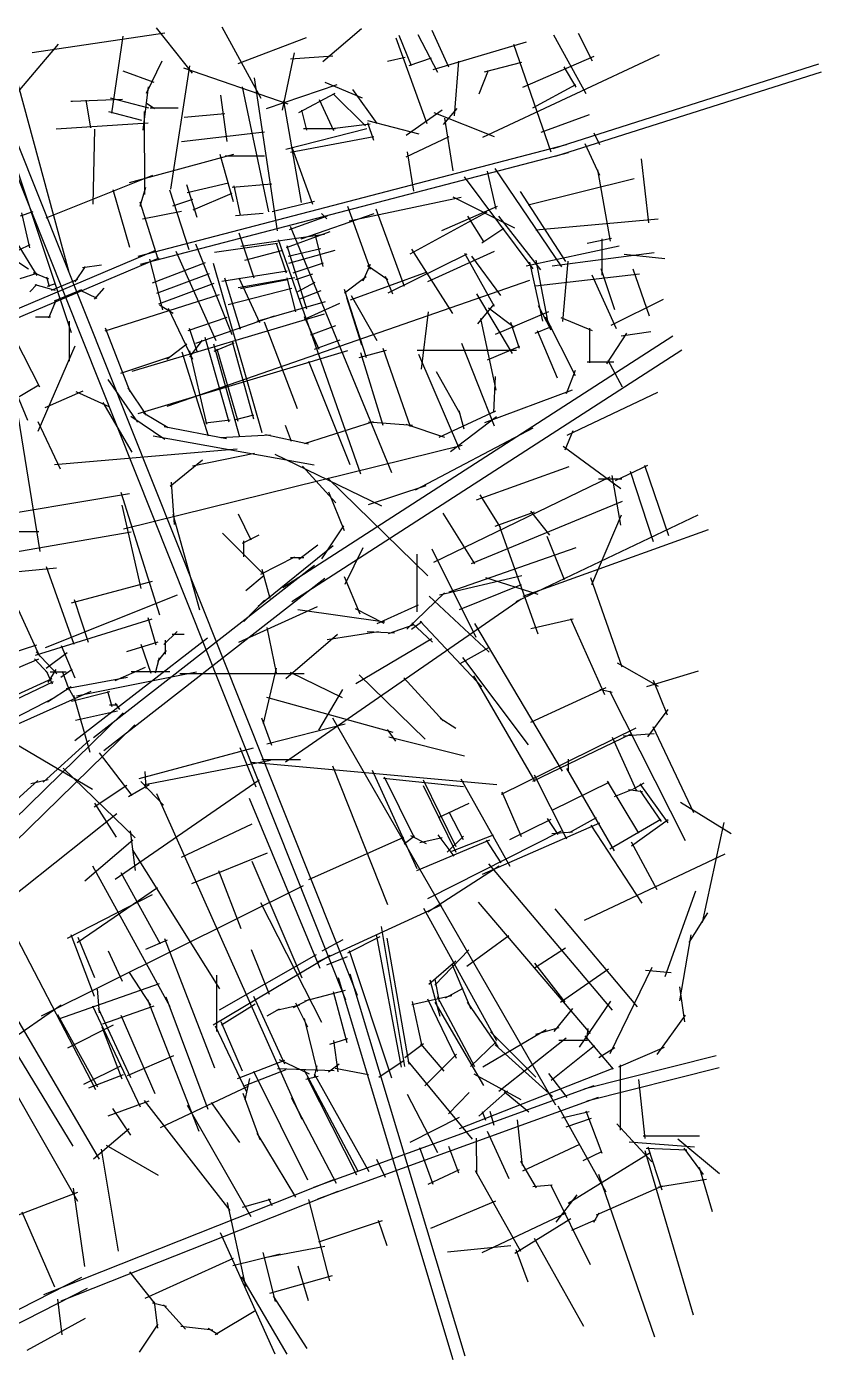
# Model space of a CAD drawing. Header units: inches. Extents: x 13527562 to 13533315, y 3640356 to 3645351.
# Drawn here: x 13531393 to 13533315, y 3640711 to 3643933 of the extents above; entities that cross this region are included whole.
import ezdxf

# ---------------------------------------------------------------- set-up
doc = ezdxf.new("R2010")
doc.units = ezdxf.units.IN
doc.header["$MEASUREMENT"] = 0

msp = doc.modelspace()

# ---------------------------------------------------------------- linework, layer by layer
for points in [[(13531229.5, 3643922.2), (13532164.4, 3641580.8)], [(13531257.3, 3643933.4), (13532192.2, 3641592)], [(13531406.2, 3643870.8), (13531727, 3643918.3)], [(13531705.9, 3643930.4), (13531793, 3643820.9)], [(13531864.6, 3643932.6), (13531959.1, 3643760.6)], [(13532109.3, 3643849), (13532202.6, 3643928.8)], [(13532293.2, 3643913), (13532323.2, 3643839.3)], [(13532338.8, 3643914.7), (13532386.7, 3643823.7)], [(13532414, 3643835.1), (13532373.5, 3643924.2)], [(13532666.7, 3643913.5), (13532744.9, 3643772)], [(13532726.8, 3643917.7), (13532760.8, 3643850.6)], [(13531345.3, 3643743.8), (13531470.2, 3643891.2)], [(13531625.7, 3643910.4), (13531598.3, 3643723.9)], [(13531904.2, 3643843.9), (13532069.9, 3643907.3)], [(13532285.4, 3643906.4), (13532360.6, 3643699.3)], [(13532376.1, 3643829.4), (13532601.6, 3643897)], [(13532661.5, 3643629.7), (13532570.9, 3643890.5)], [(13531682.8, 3643772.8), (13531720.7, 3643851.1)], [(13532011.4, 3643731.2), (13532040.5, 3643870.4)], [(13532030.7, 3643855.8), (13532133.6, 3643863)], [(13532265.3, 3643849.7), (13532308.7, 3643859.4)], [(13532317.7, 3643839.6), (13532372.3, 3643857.7)], [(13532427.8, 3643717.6), (13532437.7, 3643849.9)], [(13532496.1, 3643666.3), (13532923.6, 3643865.7)], [(13532500.3, 3643824.3), (13532590.6, 3643847.8)], [(13532593, 3643786.9), (13532765.7, 3643861.8)], [(13531625.8, 3643826.8), (13531700.8, 3643799.2)], [(13531741.7, 3643540.8), (13531787.2, 3643838.4)], [(13531772.2, 3643833.4), (13532024.5, 3643746.8)], [(13532487.3, 3643770.8), (13532509.7, 3643828.4)], [(13532666.2, 3643638.8), (13533308.8, 3643843.3)], [(13532672.2, 3643619.9), (13533314.8, 3643824.2)], [(13532691.8, 3643836.5), (13532720.9, 3643786.9)], [(13531372.4, 3643791.6), (13531494.3, 3643343.1)], [(13531675.1, 3643683), (13531687.8, 3643788)], [(13531914.5, 3643787.7), (13531978.2, 3643486)], [(13531999.3, 3643439.6), (13531944, 3643809.8)], [(13531972.6, 3643735.4), (13532143.5, 3643793.8)], [(13532114.2, 3643798.9), (13532204.1, 3643761.6)], [(13532617.3, 3643736.9), (13532720.9, 3643793.7)], [(13531499.6, 3643752.9), (13531504, 3643752.9)], [(13531504, 3643752.9), (13531624.4, 3643757.9)], [(13531535.9, 3643755.3), (13531547.1, 3643688.4)], [(13531595.3, 3643761.2), (13531687.7, 3643737)], [(13531861.8, 3643767.5), (13531877, 3643655.4)], [(13532014.4, 3643753.9), (13532056.9, 3643508.1)], [(13532051.5, 3643725.7), (13532139.4, 3643772.6)], [(13532100.2, 3643757.2), (13532135.1, 3643682.5)], [(13532134.4, 3643771), (13532212.4, 3643693.5)], [(13532180.9, 3643781.2), (13532239.6, 3643699.3)], [(13531590.7, 3643728.5), (13531670.8, 3643707.2)], [(13531677.4, 3643728.3), (13531678, 3643527.9)], [(13531682.2, 3643749.4), (13531701.9, 3643735.4)], [(13531691.8, 3643736.8), (13531759.3, 3643736.8)], [(13531774.1, 3643714.6), (13531871.9, 3643723.1)], [(13532057.5, 3643731.2), (13532069.4, 3643683.1)], [(13532311.1, 3643671.2), (13532397.9, 3643732.3)], [(13532377.4, 3643725.7), (13532523.6, 3643667.5)], [(13532400.7, 3643697.1), (13532433.8, 3643735.5)], [(13532637.3, 3643678.5), (13532753.7, 3643721.3)], [(13531464.1, 3643686.3), (13531687, 3643701.1)], [(13532019.8, 3643637.3), (13532215.7, 3643686.8)], [(13532062.3, 3643687.3), (13532139.5, 3643687.3)], [(13532124.5, 3643686.4), (13532223.8, 3643698.3)], [(13532216.9, 3643706.6), (13532341.1, 3643674.3)], [(13532216.9, 3643701.5), (13532231.9, 3643658.9)], [(13532424.3, 3643584.8), (13532404.5, 3643712.3)], [(13531556.8, 3643685.7), (13531552.9, 3643504.5)], [(13531767.2, 3643655.8), (13531968.1, 3643678.9)], [(13532030.9, 3643630), (13532232.8, 3643668)], [(13532311.1, 3643618.4), (13532414.4, 3643667.6)], [(13532764.3, 3643676.4), (13532778.4, 3643648.3)], [(13531642, 3643556.9), (13531894.2, 3643625)], [(13531663, 3643378.3), (13532698.3, 3643648.4)], [(13531668.1, 3643358.9), (13532703.3, 3643629.1)], [(13531860, 3643624.9), (13531892.3, 3643510.4)], [(13532035.2, 3643639.8), (13532084, 3643504.4)], [(13532313.4, 3643630.5), (13532328.1, 3643535.4)], [(13532743.2, 3643650.7), (13532778.3, 3643574.2)], [(13531873.1, 3643621.4), (13531968.5, 3643621.4)], [(13532525, 3643590.2), (13532686, 3643353)], [(13532878.9, 3643614), (13532896.4, 3643458.7)], [(13531370.1, 3643587.4), (13531500.8, 3643193.8)], [(13531440.4, 3643471.3), (13531697.7, 3643573.9)], [(13532450.8, 3643570.2), (13532617.2, 3643347.5)], [(13532506.9, 3643583.6), (13532527.5, 3643492.4)], [(13532605.9, 3643502.3), (13532862.1, 3643566.3)], [(13532773.7, 3643587), (13532803.9, 3643414.5)], [(13531601.5, 3643539.8), (13531641.4, 3643400.6)], [(13531667.8, 3643499.2), (13531681.3, 3643544.9)], [(13531738.1, 3643538.6), (13531785.2, 3643394.6)], [(13531779.5, 3643551.8), (13531804.4, 3643473.1)], [(13531781, 3643532), (13531881.3, 3643555.8)], [(13531795.9, 3643490.3), (13531890.3, 3643530.6)], [(13531890, 3643545.4), (13531986, 3643553.6)], [(13531893.8, 3643548.7), (13531909.6, 3643477.2)], [(13532586.5, 3643535.2), (13532696.3, 3643365.7)], [(13531666.5, 3643509.8), (13531710.1, 3643371.7)], [(13531746.2, 3643499.8), (13531794.9, 3643515.9)], [(13531986.4, 3643486.7), (13532089.2, 3643511.8)], [(13532169, 3643499.1), (13532223.8, 3643347.3)], [(13532172.6, 3643463.9), (13532443.7, 3643520.9)], [(13532237.7, 3643493.2), (13532305.5, 3643306.1)], [(13532396.9, 3643440.9), (13532531.8, 3643499.1)], [(13532423.7, 3643521.8), (13532573, 3643447.2)], [(13531377.7, 3643476), (13531408.6, 3643486.6)], [(13531380.2, 3643483.5), (13531400.1, 3643398.6)], [(13531673, 3643469.1), (13531767.1, 3643487.4)], [(13531897.8, 3643476.7), (13531964.9, 3643482.7)], [(13532028.2, 3643442.7), (13532120.6, 3643475.7)], [(13532057, 3643420.6), (13532233.5, 3643481.3)], [(13532105.7, 3643481.7), (13532118.7, 3643468.7)], [(13532320.1, 3643384.5), (13532507, 3643485.3)], [(13532458.8, 3643475), (13532498.6, 3643412.1)], [(13532534, 3643474.8), (13532635.7, 3643345.8)], [(13532624.5, 3643441.8), (13532919.8, 3643469)], [(13531905.7, 3643435), (13531942, 3643325.7)], [(13531911.2, 3643402.8), (13532113.6, 3643431.9)], [(13532021.2, 3643399.4), (13532126.6, 3643437.8)], [(13532030.1, 3643451.3), (13532275.6, 3642855.5)], [(13532089.8, 3643432.4), (13532109.1, 3643353.1)], [(13532493.6, 3643410.6), (13532547.2, 3643446)], [(13531369.6, 3643408.7), (13531417.5, 3643331.8)], [(13531374.7, 3643393.9), (13531401.5, 3643406.9)], [(13531801.4, 3643407.9), (13531889.4, 3643189.1)], [(13531847.2, 3643388.4), (13531999.9, 3643409.6)], [(13531996.7, 3643409.9), (13532020.8, 3643338.3)], [(13532001.5, 3643418.4), (13532199.9, 3642852.3)], [(13532021.8, 3643404.5), (13532069.8, 3643251)], [(13532025, 3643378.8), (13532104.1, 3643396.9)], [(13532600.8, 3643355.1), (13532825.5, 3643403.2)], [(13532748.3, 3643409.9), (13532807.3, 3643422)], [(13532784, 3643420.5), (13532784, 3643332.2)], [(13530426.9, 3642851.6), (13531705.7, 3643393)], [(13530434.7, 3642833.2), (13531713.5, 3643374.6)], [(13531345.8, 3643381.8), (13531397.5, 3643348.2)], [(13531690.1, 3643371.2), (13531721.8, 3643248.7)], [(13531851.5, 3643173.6), (13531754.2, 3643390)], [(13531920.4, 3643369.1), (13532009.6, 3643392)], [(13532026.9, 3643361.4), (13532139.3, 3643393.1)], [(13532267.2, 3643290.1), (13532457.9, 3643383.9)], [(13532323.8, 3643395.4), (13532422.4, 3643239.7)], [(13532363.2, 3643317.4), (13532524.5, 3643390.6)], [(13532452.2, 3643385.9), (13532523.7, 3643257.5)], [(13532468.9, 3643378.4), (13532538.8, 3643283.6)], [(13532609.3, 3643364.1), (13532640.4, 3643221.5)], [(13532624.1, 3643368.6), (13532653, 3643218.4)], [(13532663.5, 3643355.1), (13532910.1, 3643387.2)], [(13532701.3, 3643366.1), (13532688.7, 3643220.8)], [(13532838.2, 3643383.5), (13532936.6, 3643373)], [(13531376.9, 3643324.6), (13531418, 3643337.1)], [(13531408.7, 3643338.6), (13531445.5, 3643323.4)], [(13531510.5, 3643316.7), (13531535.5, 3643353.6)], [(13531528.3, 3643351), (13531574.1, 3643357.2)], [(13531697.2, 3643313.6), (13531825.4, 3643363.2)], [(13531707.8, 3643288.9), (13531835.1, 3643336.8)], [(13531844.3, 3643361.5), (13531961.8, 3642952.4)], [(13531864.7, 3643318), (13532022.8, 3643343.2)], [(13532037.4, 3643338.5), (13532111, 3643362)], [(13532044.1, 3643322), (13532085, 3643335.4)], [(13532176.4, 3643273.2), (13532361.8, 3643340.9)], [(13532223.4, 3643358.5), (13532206.2, 3643317.7)], [(13532217.5, 3643355.7), (13532266, 3643322.1)], [(13532623.5, 3643306.6), (13532875, 3643335.4)], [(13532759.4, 3643333.2), (13532818.8, 3643203.7)], [(13532781.6, 3643348.6), (13532814.4, 3643249.8)], [(13532858.6, 3643347.6), (13532898.7, 3643234.6)], [(13531400.3, 3643292.1), (13531417.8, 3643310)], [(13531412.7, 3643309.6), (13531461.9, 3643295.9)], [(13531440.6, 3643328.8), (13531447.7, 3643304.8)], [(13531443.1, 3643305.6), (13531462.8, 3643312.7)], [(13531452.7, 3643296.1), (13531516.5, 3643322.8)], [(13531557.3, 3643274.8), (13531580.7, 3643301.1)], [(13531712.4, 3643263.3), (13531846.4, 3643313)], [(13531732.7, 3643016.1), (13532609.7, 3643320.4)], [(13531871.2, 3643325.8), (13531909.5, 3643201.6)], [(13531880.6, 3643261.5), (13532034.1, 3643301.3)], [(13531904.6, 3643302.9), (13532041.8, 3643327)], [(13531906, 3643326.4), (13531956, 3643218.2)], [(13531910, 3643300.7), (13532024.9, 3643322.1)], [(13532022.3, 3643326.1), (13532043.4, 3643243.9)], [(13532048.8, 3643293.2), (13532090.4, 3643316)], [(13532161.6, 3643289.7), (13532213.9, 3643329.5)], [(13532260.2, 3643330.5), (13532278, 3643287.2)], [(13531464.5, 3643272.9), (13531446.1, 3643228.3)], [(13531460.1, 3643270.1), (13531526.6, 3643297.6)], [(13531520.8, 3643296.8), (13531562.7, 3643277.3)], [(13531582.8, 3643198.2), (13531859, 3643285.5)], [(13531950.5, 3643221), (13532115.7, 3643268.7)], [(13532053.9, 3643275.7), (13532105.3, 3643295.4)], [(13532160.5, 3643298.8), (13532214.3, 3643133.2)], [(13532166.5, 3643278.5), (13532203.1, 3643164.1)], [(13532178, 3643283.6), (13532239.8, 3643174.4)], [(13532481, 3643287.3), (13532566.8, 3643143.4)], [(13532806.7, 3643211.6), (13532933.4, 3643274.7)], [(13531648.2, 3643100.2), (13532113.3, 3643238.8)], [(13531714.3, 3643260.6), (13531747.5, 3643240.9)], [(13531734.8, 3643252.8), (13531793.7, 3643129.1)], [(13532064.6, 3643226.5), (13532150.5, 3643264.7)], [(13532363.9, 3643243.7), (13532347.3, 3643105)], [(13532483.8, 3643214.6), (13532523.2, 3643262.5)], [(13532510, 3643253.9), (13532572.1, 3643207)], [(13532526.4, 3643189.5), (13532655.4, 3643245)], [(13532629.8, 3643259.3), (13532660.5, 3643200)], [(13531300.9, 3643208.5), (13531394.8, 3642981.8)], [(13531451, 3643231), (13531414.6, 3643231)], [(13531496.5, 3643124.4), (13531496.5, 3643221.6)], [(13531582.6, 3643205.4), (13531642.5, 3643051.2)], [(13531783.5, 3643199.1), (13531878.2, 3643231)], [(13531785.6, 3643204.5), (13531804.3, 3643148.4)], [(13531802.4, 3643168), (13531992.2, 3643233.9)], [(13531967.1, 3643219.5), (13532046.9, 3643010)], [(13532064.3, 3643232.8), (13532099.4, 3643154)], [(13532080.1, 3643188.2), (13532141, 3643211)], [(13532490.1, 3643227.7), (13532527.3, 3643054.9)], [(13532563.2, 3643219), (13532584.1, 3643156)], [(13532622.7, 3643192.4), (13532662, 3643208.4)], [(13532647.8, 3643231.6), (13532719.5, 3643090.2)], [(13532684.9, 3643230.1), (13532760.4, 3643198.4)], [(13532753.8, 3643204.1), (13532753.8, 3643120.3)], [(13531365.5, 3643178.1), (13531424, 3643062.2)], [(13531787.5, 3643135.2), (13531818.3, 3643175.3)], [(13531824, 3643182.4), (13531882.1, 3642978)], [(13531889.7, 3643171.8), (13531941.3, 3642984.9)], [(13532012.2, 3642577.5), (13532955.4, 3643185.5)], [(13532089.3, 3643154), (13532151, 3643175.9)], [(13532627.2, 3643198.9), (13532676.1, 3643084.1)], [(13532795.8, 3643118.4), (13532844.4, 3643192.5)], [(13532830.5, 3643185.9), (13532902.4, 3643196)], [(13531509.3, 3643161), (13531419.7, 3642954.3)], [(13531663, 3642998.5), (13532169.7, 3643150.3)], [(13531732, 3643129.8), (13531780.5, 3643166.8)], [(13531768.3, 3643147), (13531831.8, 3642944.5)], [(13531787, 3643149.4), (13531828, 3642972.2)], [(13531844.7, 3643166.6), (13531907.6, 3642941.3)], [(13531846.4, 3643148.5), (13531894.8, 3643169)], [(13531853.2, 3643154.5), (13531903.4, 3642979.9)], [(13532033.9, 3642543.9), (13532977, 3643151.8)], [(13532196.9, 3643133.7), (13532262.8, 3643151.1)], [(13532200.1, 3643145.3), (13532254.2, 3642970.2)], [(13532254.7, 3643156.2), (13532320.2, 3642966.4)], [(13532337.7, 3643151.6), (13532577.6, 3643151.6)], [(13532340.3, 3643141.9), (13532439.4, 3642911.1)], [(13532444.5, 3643168.3), (13532523.9, 3642968.2)], [(13532507.7, 3643128.1), (13532585.7, 3643160.9)], [(13531621.1, 3643095.5), (13531739.5, 3643134.9)], [(13532074.6, 3643124.9), (13532174.8, 3642874.8)], [(13532748.7, 3643122.8), (13532812.6, 3643122.8)], [(13532798.4, 3643127.2), (13532833.4, 3643062.6)], [(13531589.5, 3643080.5), (13531660.9, 3642977.1)], [(13532383.1, 3643099.7), (13532440.9, 3642998.2)], [(13532525.6, 3643087.9), (13532522.1, 3643000.4)], [(13532719.1, 3643102.2), (13532697.8, 3643045.4)], [(13531363, 3643031.7), (13531422.6, 3643067.5)], [(13531437.6, 3643012.3), (13531530, 3643053.3)], [(13531511.5, 3643051.6), (13531591.8, 3643014.9)], [(13531637.7, 3643059.9), (13531681.7, 3642994.3)], [(13532500.9, 3642976.3), (13532713.3, 3643055.6)], [(13532699.7, 3642945.4), (13532919.3, 3643049.3)], [(13531577.1, 3643024.4), (13531647.5, 3642904.3)], [(13531425.7, 3642664.7), (13531373.2, 3642989.4)], [(13531419.6, 3642979.1), (13531474, 3642864.2)], [(13531644.9, 3642991.7), (13531727.1, 3642936.3)], [(13531675.7, 3643000), (13531735.3, 3642963.9)], [(13531825.1, 3642975.4), (13531885.1, 3642982.5)], [(13531895.2, 3642983), (13531942.2, 3642994.9)], [(13532064.9, 3642925.8), (13532231.6, 3642979)], [(13532219.3, 3642978), (13532325.7, 3642969.7)], [(13532390.4, 3642940.6), (13532527.6, 3643004.2)], [(13532418, 3642906.2), (13532529.2, 3642991.1)], [(13532437.9, 3643005.4), (13532450.1, 3642960.8)], [(13531725.1, 3642966.8), (13531876.6, 3642937.9)], [(13531860.7, 3642939.7), (13531983, 3642946.6)], [(13531970.6, 3642947.6), (13532074.5, 3642925)], [(13532018.4, 3642969.5), (13532033, 3642931.3)], [(13532310, 3642972.1), (13532403.3, 3642940.7)], [(13532333, 3642813.2), (13532617.5, 3642963.8)], [(13532695.5, 3642910.4), (13532714.6, 3642956.7)], [(13531460, 3642875), (13531901.8, 3642912.9)], [(13531627.3, 3642719.2), (13532446.3, 3642921.8)], [(13531698.8, 3642944.1), (13532088.6, 3642873.7)], [(13532690.8, 3642919.3), (13532829.6, 3642817.1)], [(13531740.2, 3642822.3), (13531817.9, 3642886.1)], [(13531794.2, 3642871.7), (13531944.3, 3642901.9)], [(13531993.3, 3642899.4), (13532250.8, 3642774.9)], [(13532060.4, 3642870.8), (13532140.8, 3642781.9)], [(13532480.9, 3642789.2), (13532704.7, 3642870.1)], [(13532816.9, 3642836.2), (13532895.2, 3642873.4)], [(13532852.2, 3642858.6), (13532908, 3642688.5)], [(13532887, 3642872.8), (13532945.2, 3642702.9)], [(13531742.1, 3642832.3), (13531750, 3642729.8)], [(13532121.6, 3642842), (13532363.4, 3642605.7)], [(13532219.5, 3642777.7), (13532359.3, 3642824)], [(13532377.7, 3642639), (13532804.2, 3642844.6)], [(13532775.7, 3642839.9), (13532832.2, 3642839.9)], [(13532808.2, 3642848.3), (13532828.9, 3642728.2)], [(13531256.1, 3642740.3), (13531641.5, 3642804.3)], [(13531620.5, 3642808.3), (13531714, 3642511.4)], [(13532122.8, 3642808.7), (13532160.8, 3642715.4)], [(13532469.1, 3642635.8), (13532833.8, 3642786.3)], [(13532488.7, 3642801.7), (13532539.2, 3642722)], [(13531623.3, 3642776.6), (13531669.4, 3642575.2)], [(13531746.5, 3642754.8), (13531810.6, 3642523.1)], [(13531904.7, 3642755.5), (13531935.1, 3642692.6)], [(13532399.7, 3642757.3), (13532476.2, 3642634.6)], [(13532525.6, 3642725.6), (13532621.4, 3642760.7)], [(13532577.1, 3642543.6), (13533017.2, 3642753.1)], [(13532611.8, 3642761.9), (13532657.1, 3642703.6)], [(13532830.3, 3642752.1), (13532758.8, 3642584.1)], [(13532159.5, 3642726.8), (13532106.3, 3642646.5)], [(13532537.3, 3642722.6), (13532629, 3642465.6)], [(13531249.3, 3642643.5), (13531645.5, 3642711.8)], [(13531367.1, 3642712.6), (13531422, 3642712.6)], [(13531866.8, 3642708.8), (13531966.9, 3642608.9)], [(13531915.2, 3642684.3), (13531955.2, 3642705)], [(13531917.9, 3642651.7), (13531917.9, 3642690.4)], [(13532594, 3642556.7), (13533041.8, 3642717.9)], [(13532651.3, 3642701.9), (13532693.1, 3642597.1)], [(13531953.2, 3642532.7), (13532134.2, 3642678.7)], [(13532051.5, 3642645.7), (13532097.1, 3642680.4)], [(13532206, 3642673.6), (13532162.2, 3642584.4)], [(13532336.8, 3642657.9), (13532336.8, 3642518.9)], [(13532372.7, 3642671.1), (13532479.1, 3642457.2)], [(13532414.9, 3642566.8), (13532721.6, 3642674.3)], [(13531212.6, 3642601), (13531465.4, 3642625.1)], [(13531440.1, 3642628), (13531506.7, 3642440.3)], [(13531554.6, 3642214.9), (13532089.3, 3642631.5)], [(13531959.4, 3642609.3), (13532041.2, 3642651.3)], [(13532030.9, 3642649.8), (13532062.9, 3642649.8)], [(13531501.1, 3642540.7), (13531697.5, 3642592.7)], [(13531579.2, 3642183.3), (13532113.9, 3642600)], [(13531923, 3642570), (13531967.6, 3642606.9)], [(13531961.6, 3642621.4), (13531981.3, 3642551.9)], [(13532160.7, 3642603.8), (13532198.9, 3642513.8)], [(13532391.4, 3642559.3), (13532590.8, 3642606.5)], [(13532502.2, 3642601.8), (13532629.2, 3642561.7)], [(13532756.7, 3642601.8), (13532832.5, 3642385.9)], [(13531346.6, 3642580.4), (13531424, 3642411.4)], [(13531438.4, 3642432.7), (13531757.7, 3642559.5)], [(13532312.5, 3642477), (13532403.3, 3642564.2)], [(13532439.4, 3642524.1), (13532589.4, 3642584.3)], [(13531507.6, 3642548.3), (13531542, 3642445)], [(13531905.7, 3642445.2), (13532096.6, 3642531.8)], [(13531917.9, 3642495.1), (13531968.4, 3642546.8)], [(13532018.8, 3642156.3), (13532588.9, 3642550.1)], [(13532187.6, 3642526.5), (13532257.1, 3642490.8)], [(13532241, 3642490.3), (13532340.8, 3642535.3)], [(13532366.3, 3642556.5), (13532511.4, 3642420.8)], [(13531414.3, 3642413.9), (13531696.5, 3642501.3)], [(13531685.8, 3642504.9), (13531705.4, 3642439)], [(13532048.7, 3642524.3), (13532259.4, 3642494.1)], [(13532323.3, 3642476.9), (13532348.9, 3642495.5)], [(13532344.2, 3642495.7), (13532494.1, 3642337.5)], [(13532612.5, 3642478.6), (13532714.8, 3642501.4)], [(13532707.8, 3642502.7), (13532790, 3642318.5)], [(13531724.7, 3642439.9), (13531756.6, 3642471)], [(13531744.6, 3642464.6), (13531774, 3642464.6)], [(13531973.6, 3642480.4), (13531996.7, 3642370.8)], [(13532020.1, 3642357.3), (13532144.4, 3642464.7)], [(13532119.6, 3642451.8), (13532244, 3642471.4)], [(13532216.8, 3642471), (13532282.3, 3642467.7)], [(13532267.7, 3642466.6), (13532327.3, 3642487.5)], [(13532324.4, 3642492.3), (13532374.4, 3642445.5)], [(13532475.7, 3642490.7), (13532688.2, 3642133.7)], [(13531320, 3642407), (13531417.3, 3642438.9)], [(13531476.2, 3642437.3), (13531509.4, 3642359.2)], [(13531509.4, 3642207.7), (13531829.9, 3642456.1)], [(13531635.5, 3642422.3), (13531711, 3642446.2)], [(13531669.2, 3642440.7), (13531693.5, 3642370.4)], [(13531728.5, 3642416.6), (13531728.5, 3642449.7)], [(13532189.4, 3642345), (13532373, 3642454.2)], [(13532441.6, 3642393.4), (13532510.7, 3642432.6)], [(13531177.7, 3642300.7), (13531422.8, 3642405.2)], [(13531412, 3642404.6), (13531444.4, 3642370)], [(13531415.8, 3642421.5), (13531465.6, 3642368.6)], [(13531440.5, 3642382.6), (13531490.6, 3642419.9)], [(13531704.8, 3642371.1), (13531714.4, 3642408)], [(13531710.2, 3642398.3), (13531731, 3642424.8)], [(13532447.2, 3642408.1), (13532605.9, 3642197.4)], [(13531440.1, 3642375.9), (13531454.6, 3642344.7)], [(13531444.8, 3642348), (13531464.7, 3642379.3)], [(13531449.9, 3642373.7), (13531488.8, 3642373.7)], [(13531475.4, 3642360.3), (13531503.1, 3642379.6)], [(13531478.5, 3642375.5), (13531495.9, 3642328.9)], [(13531513.3, 3642315.3), (13531803.7, 3642373.3)], [(13531607.3, 3642352.3), (13531680.6, 3642385.2)], [(13531645.3, 3642374.2), (13531739.1, 3642374.2)], [(13531763.5, 3642369.5), (13532064.1, 3642369.5)], [(13531996.6, 3642382.5), (13531965.2, 3642248.6)], [(13532030.3, 3642373), (13532156.3, 3642311.1)], [(13532197.2, 3642366.5), (13532356.4, 3642210.8)], [(13532821.1, 3642395.2), (13532920.5, 3642338.7)], [(13532892.6, 3642337.9), (13533017.7, 3642375.9)], [(13531235.8, 3642244.5), (13531457.7, 3642350)], [(13531238.5, 3642258.9), (13531454.9, 3642357.3)], [(13531443.1, 3642301.1), (13531500.2, 3642338.2)], [(13531488.8, 3642333.4), (13531636.7, 3642360.6)], [(13531493.2, 3642335.6), (13531510.9, 3642304.5)], [(13532305.3, 3642359.1), (13532400.6, 3642255)], [(13532473.3, 3642364.1), (13532622, 3642108.5)], [(13532612.2, 3642251.9), (13532794.1, 3642335.3)], [(13532907.7, 3642353.6), (13532942, 3642269.2)], [(13531312.8, 3642235.4), (13531462, 3642311.9)], [(13531342, 3642234.4), (13531549.2, 3642327.1)], [(13531501.6, 3642302.3), (13531594.2, 3642325.7)], [(13531506, 3642316.9), (13531546.1, 3642179.4)], [(13531588.8, 3642326.8), (13531598.8, 3642289.4)], [(13531972.8, 3642312.2), (13532278.5, 3642227.6)], [(13532156.6, 3642330.7), (13532099.1, 3642232.9)], [(13532778.9, 3642331.4), (13532809, 3642324)], [(13532802.7, 3642327.9), (13532985.4, 3641965.8)], [(13530713.9, 3641382.5), (13531626.4, 3642274.5)], [(13531510.8, 3642256.8), (13531612.7, 3642279.1)], [(13531593.4, 3642294), (13531612.8, 3642294)], [(13531607.1, 3642297.5), (13531617.6, 3642282.4)], [(13532895.5, 3642216.3), (13532944.1, 3642282.1)], [(13530741.9, 3641353.9), (13531654.3, 3642245.8)], [(13531960.7, 3642262.1), (13531984.7, 3642196.6)], [(13531974, 3642199.1), (13532163.1, 3642248)], [(13532132.4, 3642262.3), (13532672.2, 3641326.7)], [(13532393.1, 3642261.5), (13532430.9, 3642237)], [(13532541.1, 3642078.1), (13532867.2, 3642238.4)], [(13532907, 3642241.4), (13533005.5, 3642033.8)], [(13531329.6, 3642221.1), (13531552.4, 3642090)], [(13531432.6, 3642106.7), (13531544.8, 3642208.6)], [(13532264.7, 3642234.2), (13532285.3, 3642206.2)], [(13532269.1, 3642216.2), (13532451.5, 3642170.8)], [(13532617.1, 3642108.9), (13532854.8, 3642223.5)], [(13532808.7, 3642215.6), (13532866.9, 3642087.4)], [(13532835.8, 3642218.5), (13532910.8, 3642224.7)], [(13531568.6, 3642177.7), (13531647.1, 3642074.4)], [(13531665.4, 3642115.7), (13531941.4, 3642189.5)], [(13531908.4, 3642190.5), (13531947.2, 3642095.7)], [(13531481.5, 3642140.8), (13531655.6, 3641972.3)], [(13531678.5, 3642101.3), (13531982.6, 3642160.2)], [(13531937, 3642154.8), (13532530.1, 3642101.3)], [(13531961.3, 3642161.2), (13532055.2, 3642161.2)], [(13532132.9, 3642146), (13532265.7, 3641810.9)], [(13532702.6, 3642162.8), (13532702.6, 3642131.8)], [(13531256.9, 3641964.4), (13531420.3, 3642111)], [(13531402.7, 3642103.6), (13531445.2, 3642113.2)], [(13531607.1, 3641871.9), (13531955.6, 3642112.7)], [(13531669.4, 3642108.1), (13531724, 3642051)], [(13531679, 3642132.3), (13531681, 3642091.5)], [(13532228.9, 3642135.8), (13532336.3, 3641898.2)], [(13532255.9, 3642116.6), (13532449.5, 3642096.3)], [(13532331.2, 3641972.2), (13532258.4, 3642119)], [(13532351.8, 3642112.2), (13532430.7, 3641951.5)], [(13532443.3, 3642115.1), (13532561.2, 3641903.6)], [(13532619.9, 3642124.6), (13532698.7, 3641970.2)], [(13532698.8, 3642139.5), (13532813.6, 3641940.5)], [(13532796.9, 3642109.5), (13532872.5, 3641983.1)], [(13531555.9, 3642047.2), (13531635, 3642099.8)], [(13531639.6, 3642072.3), (13531689.5, 3642101)], [(13531707.2, 3642079.8), (13532058.4, 3641291.8)], [(13532352.1, 3642098.5), (13532430.6, 3641937.2)], [(13532542.3, 3642083.3), (13532589, 3641975.5)], [(13532665.5, 3642039.7), (13532802, 3642106.8)], [(13532814.9, 3642072), (13532858.6, 3642090.2)], [(13532848.8, 3642089.1), (13532882.3, 3642084.5)], [(13532860.5, 3642090.4), (13532886.2, 3642104.8)], [(13532875.7, 3642087), (13532927.7, 3642011.5)], [(13532876, 3642102.6), (13532943.6, 3642008.1)], [(13531557.3, 3642056.2), (13531609.4, 3641973.6)], [(13531930.7, 3642068.3), (13532102.3, 3641657.4)], [(13532389.2, 3642021.5), (13532462.7, 3642056)], [(13532974.5, 3642058.8), (13533096.7, 3641983)], [(13531310, 3641792.4), (13531611.3, 3642031.1)], [(13532413.8, 3642035.3), (13532448.8, 3641967.9)], [(13532561.7, 3641968.3), (13532661.3, 3642017.7)], [(13532651.8, 3642019), (13532677.4, 3641980.4)], [(13532705.8, 3641984.9), (13532770.8, 3642021.1)], [(13532803.4, 3641945.3), (13532926.6, 3642017.2)], [(13532855.7, 3641952.8), (13532944.5, 3642016.4)], [(13531643.3, 3641989.1), (13531655.6, 3641893.3)], [(13531767.6, 3641925.2), (13531938.1, 3642006)], [(13532363.5, 3641825.3), (13532686, 3641989.5)], [(13532387.5, 3641979.6), (13532426.1, 3641928)], [(13532421.4, 3641940.2), (13532521.8, 3641979.5)], [(13532495.2, 3641884.2), (13532778.8, 3642008.6)], [(13532662.8, 3641983), (13532713.2, 3641987)], [(13532757.6, 3642002.6), (13532880.7, 3641814.1)], [(13533079.2, 3642009.4), (13533026.7, 3641767.4)], [(13531533.4, 3641868), (13531650, 3641967.7)], [(13532075.1, 3641871.3), (13532305.3, 3641974.1)], [(13532305.5, 3641957.7), (13532331.1, 3641977.1)], [(13532320.9, 3641977.8), (13532359, 3641958.4)], [(13532336.4, 3641893.2), (13532512.7, 3641967.2)], [(13532343.4, 3641960.6), (13532397.8, 3641973.1)], [(13532409.5, 3641937.3), (13532449.3, 3641976.5)], [(13532503.8, 3641966.4), (13532539.3, 3641911.8)], [(13532854.8, 3641962.8), (13532917.1, 3641847.1)], [(13531647.8, 3641943.7), (13531859.2, 3641607.5)], [(13531792.5, 3641862.2), (13531975.6, 3641935.8)], [(13531937.5, 3641915.7), (13532058.5, 3641633.5)], [(13532741.7, 3641773.3), (13533082.4, 3641933.5)], [(13531551.8, 3641904.3), (13531739.4, 3641564.6)], [(13531620.8, 3641888.1), (13531716.1, 3641715.8)], [(13531856.5, 3641892.9), (13531910.8, 3641752.8)], [(13532362.8, 3641793.6), (13532535.4, 3641904.5)], [(13532510, 3641909.1), (13532808.7, 3641555.9)], [(13531428.7, 3641541.9), (13532062.4, 3641857)], [(13531515, 3641718.9), (13531709.4, 3641852.5)], [(13531492.1, 3641729.7), (13531697.4, 3641835.2)], [(13532936.9, 3641637.3), (13533011.1, 3641844.1)], [(13531325.8, 3641812), (13531559.2, 3641363.5)], [(13531958.4, 3641815.8), (13532106.2, 3641526.9)], [(13532098, 3641673.2), (13532395.9, 3641810.4)], [(13532352.8, 3641802.4), (13532529.3, 3641481.9)], [(13532485.2, 3641816.7), (13532755.9, 3641499)], [(13532670.3, 3641800.3), (13532869.1, 3641563.8)], [(13533039.1, 3641790.5), (13532994.4, 3641719)], [(13532250.1, 3641757.6), (13532306.3, 3641419.2)], [(13531499.8, 3641738.6), (13531556, 3641589.5)], [(13531516.7, 3641732.3), (13531557.3, 3641634.4)], [(13531680.8, 3641703.1), (13531733.4, 3641726)], [(13531726.3, 3641729), (13531847.3, 3641416)], [(13532107.9, 3641699.4), (13532158.2, 3641726.2)], [(13532169.7, 3641694.3), (13532248.2, 3641733.8)], [(13532237.9, 3641738.2), (13532298.7, 3641418)], [(13532264.1, 3641729.5), (13532316.9, 3641424.9)], [(13532457.2, 3641662.2), (13532559.4, 3641735.8)], [(13532999.3, 3641738.1), (13532972, 3641578.3)], [(13531590, 3641699.4), (13531623.9, 3641625.9)], [(13531843.6, 3641520), (13532127.1, 3641688.6)], [(13531859, 3641556.1), (13532093.7, 3641689.9)], [(13531936.1, 3641702.2), (13531979.4, 3641593.9)], [(13532172.9, 3641699.7), (13532275.1, 3641392.3)], [(13532462, 3641701.1), (13532380.1, 3641616.1)], [(13532621, 3641658.3), (13532695.9, 3641706)], [(13532118.5, 3641665.3), (13532168.8, 3641685)], [(13532431.2, 3641673.8), (13532365.8, 3641617.5)], [(13532420.8, 3641667.2), (13532467.4, 3641558.7)], [(13532621, 3641668.9), (13532694.8, 3641574.9)], [(13532803.8, 3641450.8), (13532905.7, 3641659.3)], [(13531304.6, 3641643.6), (13531568.2, 3641195.5)], [(13531640.8, 3641646.6), (13531692.8, 3641567.7)], [(13531852.3, 3641640.5), (13531852.3, 3641503.8)], [(13532146, 3641634.6), (13532423.8, 3640711.4)], [(13532174.7, 3641643.2), (13532452.6, 3640720)], [(13532368.2, 3641629), (13532392.4, 3641541.1)], [(13532380.1, 3641630.3), (13532390.9, 3641575.6)], [(13532684.3, 3641574.9), (13532799.9, 3641655.4)], [(13532889.5, 3641652.1), (13532951.6, 3641646.6)], [(13531470.7, 3641535), (13531714.5, 3641620.4)], [(13531563.2, 3641606.4), (13531568.7, 3641549.5)], [(13532065.3, 3641578.3), (13532163.8, 3641603.7)], [(13532134.5, 3641600.6), (13532167.6, 3641477.5)], [(13532405.6, 3641585.3), (13532448.5, 3641608.8)], [(13532971.9, 3641611.6), (13532983.9, 3641527.3)], [(13531342.1, 3641474.8), (13531476.2, 3641568.7)], [(13531552.3, 3641565.9), (13531667.4, 3641322)], [(13531566.1, 3641560.2), (13531644.4, 3641393.1)], [(13531576.8, 3641522.7), (13531701.2, 3641566.1)], [(13531685.4, 3641581), (13531809.2, 3641263)], [(13531729.6, 3641588.2), (13531830.9, 3641315.9)], [(13531864.2, 3641520.4), (13531945.8, 3641571.1)], [(13531941.3, 3641589.1), (13532016.7, 3641425.5)], [(13531997.4, 3641555.7), (13532053.8, 3641568.3)], [(13532038.2, 3641561.9), (13532076.8, 3641582.3)], [(13532043.5, 3641573.1), (13532072.4, 3641515.3)], [(13532324.5, 3641569.2), (13532421.2, 3641590.9)], [(13532325.3, 3641576.9), (13532348.5, 3641468.3)], [(13532362.3, 3641582.6), (13532431.4, 3641439.6)], [(13532380.2, 3641574.8), (13532497.9, 3641373.7)], [(13532385.8, 3641588.5), (13532475.6, 3641419.3)], [(13532458.3, 3641575), (13532532.1, 3641467)], [(13532804.5, 3641577.5), (13532729.2, 3641465.8)], [(13531467.9, 3641544.9), (13531564.2, 3641370.6)], [(13531620.8, 3641543.2), (13531702.8, 3641354.2)], [(13531862.7, 3641528), (13531914.5, 3641408.9)], [(13531974.8, 3641541.9), (13532004.2, 3641558.4)], [(13532064.3, 3641535.4), (13532095.6, 3641407)], [(13532668.8, 3641504.3), (13532713.9, 3641559.3)], [(13532918, 3641448.1), (13532986.3, 3641543.7)], [(13531270.5, 3641521.8), (13531515.8, 3641093.6)], [(13531505.5, 3641227), (13531337.4, 3641502.6)], [(13531492.8, 3641464.4), (13531602.9, 3641520.4)], [(13531574.7, 3641515.5), (13531623.4, 3641389.7)], [(13531849.1, 3641517.8), (13531924.2, 3641359.5)], [(13532496.3, 3641418.4), (13532649.7, 3641508.9)], [(13532514.9, 3641503), (13532624.3, 3641393.7)], [(13532624.2, 3641497.9), (13532680.6, 3641513.4)], [(13532750.2, 3641511.1), (13532746.7, 3641485.3)], [(13532125.8, 3641473.3), (13532169.7, 3641487.3)], [(13532146, 3641406.8), (13532135.9, 3641482)], [(13532307.5, 3641441.1), (13532352.8, 3641475.1)], [(13532345.1, 3641473.8), (13532402.1, 3641408.4)], [(13532466.6, 3641419.3), (13532528, 3641478.8)], [(13532526.2, 3641471.4), (13532664.6, 3641347.2)], [(13532534.6, 3641359.8), (13532697.8, 3641488.7)], [(13532661.6, 3641386), (13532766, 3641470.2)], [(13532680, 3641483.2), (13532749, 3641483.2)], [(13532742.8, 3641493.3), (13532811, 3641412.7)], [(13532777, 3641441), (13532815, 3641465.4)], [(13532824.8, 3641418.3), (13532935.7, 3641466)], [(13531636.6, 3641397.8), (13531749, 3641445.8)], [(13531903, 3641390.3), (13532017.6, 3641434.8)], [(13532003.9, 3641436.6), (13532076.2, 3641401.5)], [(13532244.6, 3641393.9), (13532306, 3641434.8)], [(13532314.5, 3641432.1), (13532470.2, 3641244.1)], [(13532355.5, 3641372.3), (13532432.7, 3641449)], [(13532740.4, 3641365), (13533060.1, 3641446.1)], [(13531531.2, 3641376.7), (13531620.4, 3641421.2)], [(13531543, 3641367.7), (13531626.8, 3641399.9)], [(13531918.7, 3641372.7), (13532020.2, 3641412)], [(13531941.7, 3641408.3), (13532072.5, 3641145)], [(13531999.6, 3641414.8), (13532136.5, 3641410.1)], [(13532063.5, 3641412.3), (13532192.8, 3641168.3)], [(13532088.6, 3641402), (13532220.5, 3641165.7)], [(13532089, 3641395.5), (13532095.2, 3641420.7)], [(13532123.2, 3641406.6), (13532148.5, 3641425.9)], [(13532138.9, 3641415), (13532219.8, 3641399.8)], [(13532439.9, 3641269.8), (13532811.3, 3641415.2)], [(13532474.3, 3641401.3), (13532588.1, 3641339.4)], [(13532655.3, 3641402.2), (13532699.1, 3641344.3)], [(13532747.7, 3641336), (13533067.5, 3641417)], [(13532828, 3641423.3), (13532828, 3641265.3)], [(13531716.5, 3641272.3), (13531928.5, 3641371.5)], [(13531932.1, 3641390.5), (13531920.3, 3641338.5)], [(13532068.2, 3641389), (13532097.9, 3641395.9)], [(13532071.4, 3641392.6), (13532190.5, 3641157.1)], [(13532087.3, 3641128), (13532765.5, 3641373.1)], [(13532872.7, 3641387.9), (13532887.9, 3641245.7)], [(13531589.8, 3641300.3), (13531689.2, 3641336.2)], [(13531676.9, 3641336.9), (13531884.3, 3641071.4)], [(13531916, 3641355.2), (13531956.9, 3641243.1)], [(13532032.5, 3641344.7), (13532141.2, 3641137.1)], [(13532097.5, 3641099.8), (13532775.7, 3641344.9)], [(13532313, 3641352.5), (13532386.9, 3641211.1)], [(13532413.2, 3641305.1), (13532462.7, 3641356.9)], [(13532486.3, 3641299.6), (13532555.5, 3641360.9)], [(13532548.1, 3641358.9), (13532607.1, 3641309.9)], [(13531600.9, 3641317.6), (13531644.3, 3641253.2)], [(13531781.1, 3641325.6), (13531934.9, 3641056.6)], [(13531839.3, 3641332.7), (13531908, 3641235.5)], [(13532494.5, 3641310.7), (13532502.6, 3641289.6)], [(13532512.8, 3641311.5), (13532522.6, 3641277.4)], [(13532677.5, 3641324.1), (13532793.6, 3641116.3)], [(13532686.8, 3641295.5), (13532753, 3641310.3)], [(13532745.1, 3641312.6), (13532783.6, 3641210.1)], [(13532320.4, 3641236.8), (13532439.4, 3641296.8)], [(13532579.1, 3641290.1), (13532591.5, 3641180.4)], [(13532697.9, 3641273.5), (13532758.8, 3641294.3)], [(13532820.1, 3641280.4), (13532905.1, 3641189.1)], [(13531554.7, 3641196.1), (13531640.9, 3641269.4)], [(13531949.6, 3641258.4), (13532043, 3641103.4)], [(13532479.8, 3641246.5), (13532480.8, 3641159.8)], [(13532506.4, 3641263.3), (13532559.3, 3641148.9)], [(13532849.9, 3641237.6), (13533008.1, 3641225)], [(13532884.1, 3641252.1), (13533020, 3641252.1)], [(13532967.4, 3641244.3), (13533068.2, 3641160.8)], [(13531572.8, 3641219.8), (13531614.1, 3640972.6)], [(13531585.6, 3641229), (13531710.7, 3641156.3)], [(13532343, 3641223.9), (13532375.1, 3641134.9)], [(13532412.8, 3641226.4), (13532437.3, 3641162.7)], [(13532592.8, 3641167), (13532730.6, 3641231.7)], [(13532900.8, 3641210.7), (13532702.5, 3641087.9)], [(13532739.1, 3641192.3), (13532784.3, 3641214)], [(13532887.7, 3641216.7), (13533005, 3640818.7)], [(13532891.1, 3641222), (13532989.1, 3641218.2)], [(13532894.9, 3641225.3), (13532928.9, 3641121.6)], [(13532982.3, 3641222), (13533029, 3641157.9)], [(13532238.6, 3641195.1), (13532259.9, 3641151.5)], [(13532587.6, 3641190.7), (13532625.1, 3641125.9)], [(13533019.7, 3641176.1), (13533050.7, 3641068.6)], [(13531434.4, 3640868.2), (13532135.5, 3641146.1)], [(13532363.6, 3641135.3), (13532439.4, 3641170.5)], [(13532477.6, 3641167.9), (13532586.9, 3640973.2)], [(13532776.2, 3641158.8), (13532911.1, 3640766.2)], [(13532921.2, 3641128.8), (13533036.7, 3641146.6)], [(13530898.4, 3640879.5), (13531516.4, 3641115.8)], [(13531476.6, 3640852.6), (13532146.5, 3641118.2)], [(13531505.7, 3641125), (13531532.6, 3640935.9)], [(13532617.3, 3641129.4), (13532664.1, 3641133.2)], [(13532659.7, 3641133.9), (13532755.5, 3640940.6)], [(13532723.6, 3641109.4), (13532673, 3641042.8)], [(13532771, 3641060.9), (13532931, 3641131)], [(13531877.8, 3641090.9), (13531922.2, 3640887.3)], [(13531915.3, 3641078.9), (13531983.3, 3641098.9)], [(13531977.6, 3641100.3), (13531985.8, 3641083.2)], [(13532074.9, 3641097.9), (13532125.2, 3640901.6)], [(13532370.6, 3641028.7), (13532527.5, 3641094.6)], [(13531381, 3641067.8), (13531460.4, 3640887.1)], [(13532099.3, 3640995.3), (13532253.6, 3641047.1)], [(13532243.4, 3641047.9), (13532264.2, 3640986.8)], [(13532696.6, 3641064.7), (13532493.9, 3640969.3)], [(13532573.8, 3640968.3), (13532709.2, 3641052)], [(13532711.5, 3641023.9), (13532770.4, 3641049.8)], [(13532764.3, 3641042.8), (13532777.1, 3641065.5)], [(13531860.7, 3641017.7), (13531993.4, 3640724.9)], [(13531969.1, 3640957.9), (13532113.9, 3640985)], [(13532410.6, 3640971), (13532564, 3640986.6)], [(13532620.2, 3641004.7), (13532739.7, 3640791.5)], [(13531679.9, 3640859.7), (13531892.8, 3640956)], [(13531891.8, 3640938), (13532006, 3640966.2)], [(13531964.4, 3640969.4), (13531993.6, 3640851.5)], [(13532576, 3640977), (13532604.9, 3640898.5)], [(13531641.8, 3640923.2), (13531703.7, 3640845.1)], [(13532048.7, 3640937.1), (13532073.7, 3640853.5)], [(13531191.4, 3640739), (13531526.6, 3640909.9)], [(13531205.1, 3640712.3), (13531540.2, 3640883.2)], [(13531912.7, 3640910.6), (13532021.8, 3640724)], [(13531981.3, 3640871.1), (13532132.9, 3640913.8)], [(13531467.9, 3640856.6), (13531477.7, 3640770.9)], [(13531989.1, 3640863.8), (13532070.7, 3640737.3)], [(13531697.2, 3640848.1), (13531730.8, 3640839.9)], [(13531701.7, 3640850.7), (13531709, 3640787)], [(13531723.5, 3640843.3), (13531777.4, 3640784.7)], [(13531848.6, 3640771.6), (13531946.9, 3640830.6)], [(13531394.3, 3640733.8), (13531535.5, 3640810.8)], [(13531666.1, 3640728.4), (13531710.9, 3640796.2)], [(13531765.8, 3640791.5), (13531843.5, 3640783.1)], [(13531832.2, 3640786.5), (13531855.1, 3640772.3)]]:
    msp.add_lwpolyline(points)

doc.saveas('drawing.dxf')
